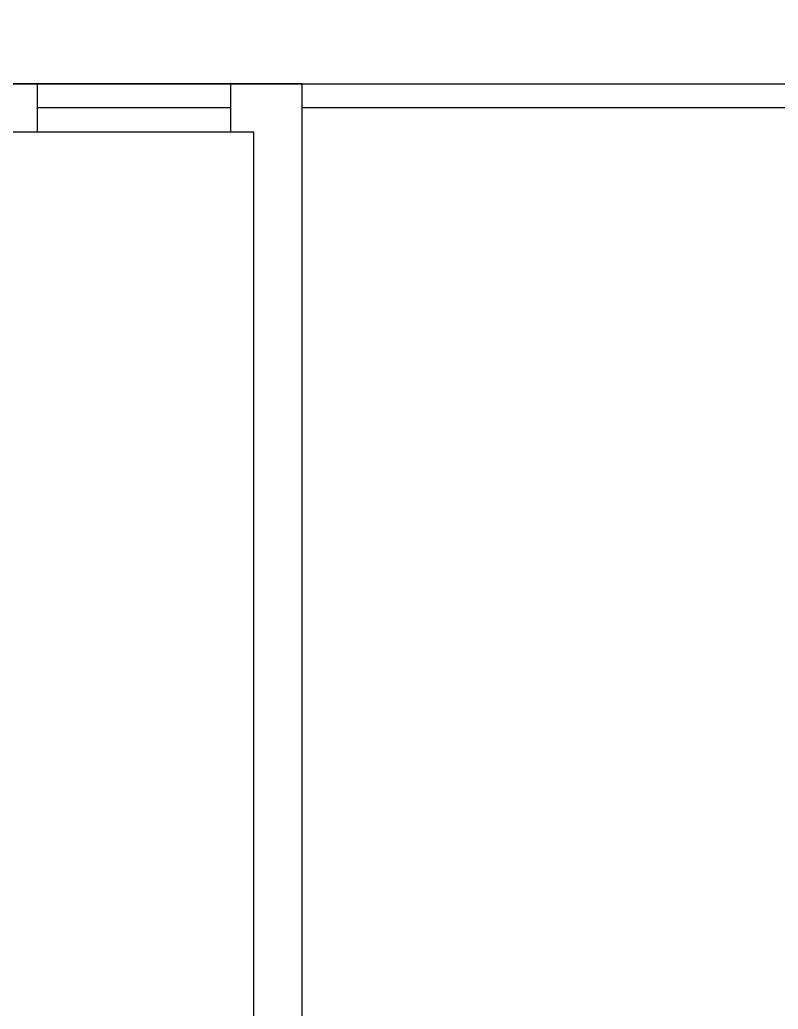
# Model space of a CAD drawing. Header units: metres. Extents: x 217 to 1422, y -179 to 129.
# Drawn here: x 1358.587 to 1361.729, y 62.871 to 66.971 of the extents above; entities that cross this region are included whole.
import ezdxf

# ---------------------------------------------------------------- set-up
doc = ezdxf.new("R2010")
doc.units = ezdxf.units.M
doc.header["$LTSCALE"] = 0.5
doc.header["$MEASUREMENT"] = 0
doc.layers.add('+1', color=255, linetype='Continuous')

# ---------------------------------------------------------------- blocks, each defined once
blk = doc.blocks.new('PLAN FF')
at = {"layer": '+1', "ltscale": 0.5, "transparency": 33554687}
for p, q in [((1358.6609, 66.5055), (1358.6609, 66.7055)), ((1359.4609, 66.5055), (1359.4609, 66.7055)), ((1359.4609, 66.6055), (1358.6609, 66.6055))]:
    blk.add_line(p, q, dxfattribs=at)
at = {"layer": '+1', "transparency": 33554687}
for points in [[(1369.2245, 66.7055), (1369.2245, 82.6831), (1388.591, 82.6831), (1395.1917, 82.6831), (1395.1917, 64.7958), (1388.5808, 64.7958), (1388.5485, 48.8736), (1349.9943, 48.8736), (1349.9943, 66.7055)], [(1369.2245, 66.7055), (1369.2245, 66.6055), (1359.7565, 66.6055), (1359.7565, 66.7055)]]:
    blk.add_lwpolyline(points, close=True, dxfattribs=at)
for points in [[(1359.7565, 59.9523), (1359.7565, 66.7055), (1349.9943, 66.7055), (1349.9943, 58.5523), (1359.7565, 58.5523)], [(1359.5565, 59.9523), (1359.5565, 66.5055), (1350.1943, 66.5055), (1350.1943, 58.7523), (1359.5565, 58.7523)]]:
    blk.add_lwpolyline(points, dxfattribs=at)

msp = doc.modelspace()

# ---------------------------------------------------------------- block references
at = {"transparency": 33554687}
msp.add_blockref('PLAN FF', (0, 0), dxfattribs=at)

doc.saveas('drawing.dxf')
